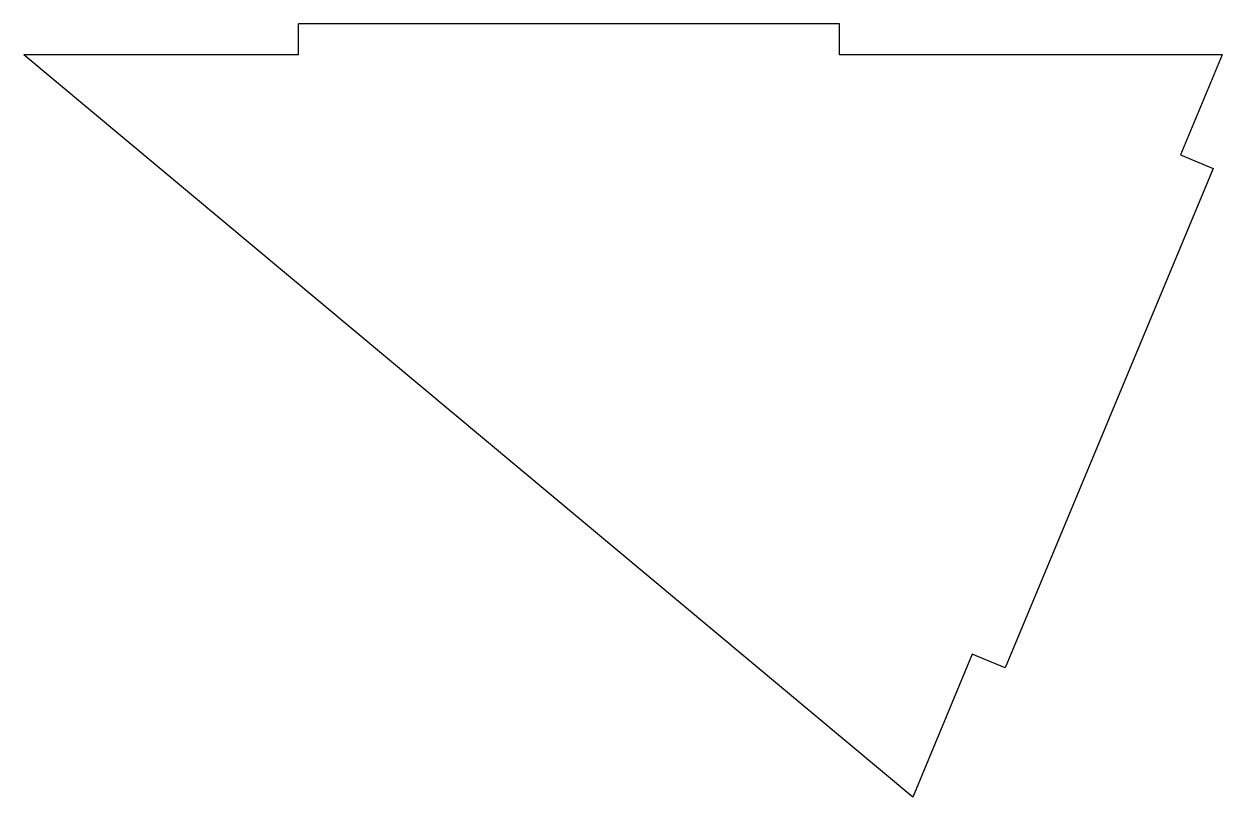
# Model space of a CAD drawing. Extents: x -53 to 102, y -96 to 4.
import ezdxf

# ---------------------------------------------------------------- set-up
doc = ezdxf.new("R2010")
doc.units = 0
doc.header["$MEASUREMENT"] = 0
doc.layers.add('MODELSKETCH_VISIBLE', color=7, linetype='CONTINUOUS')

msp = doc.modelspace()

# ---------------------------------------------------------------- linework, layer by layer
at = {"layer": 'MODELSKETCH_VISIBLE'}
for p, q in [((52.5, 4), (-17.5, 4)), ((-17.5, 0), (-17.5, 4)), ((52.5, 0), (52.5, 4)), ((-17.5, 0), (-53, 0)), ((62, -96), (-53, 0)), ((102, 0), (52.5, 0)), ((102, 0), (96.61, -12.92)), ((96.61, -12.92), (100.85, -14.69)), ((100.85, -14.69), (73.92, -79.3)), ((69.69, -77.54), (62, -96)), ((73.92, -79.3), (69.69, -77.54))]:
    msp.add_line(p, q, dxfattribs=at)

doc.saveas('drawing.dxf')
